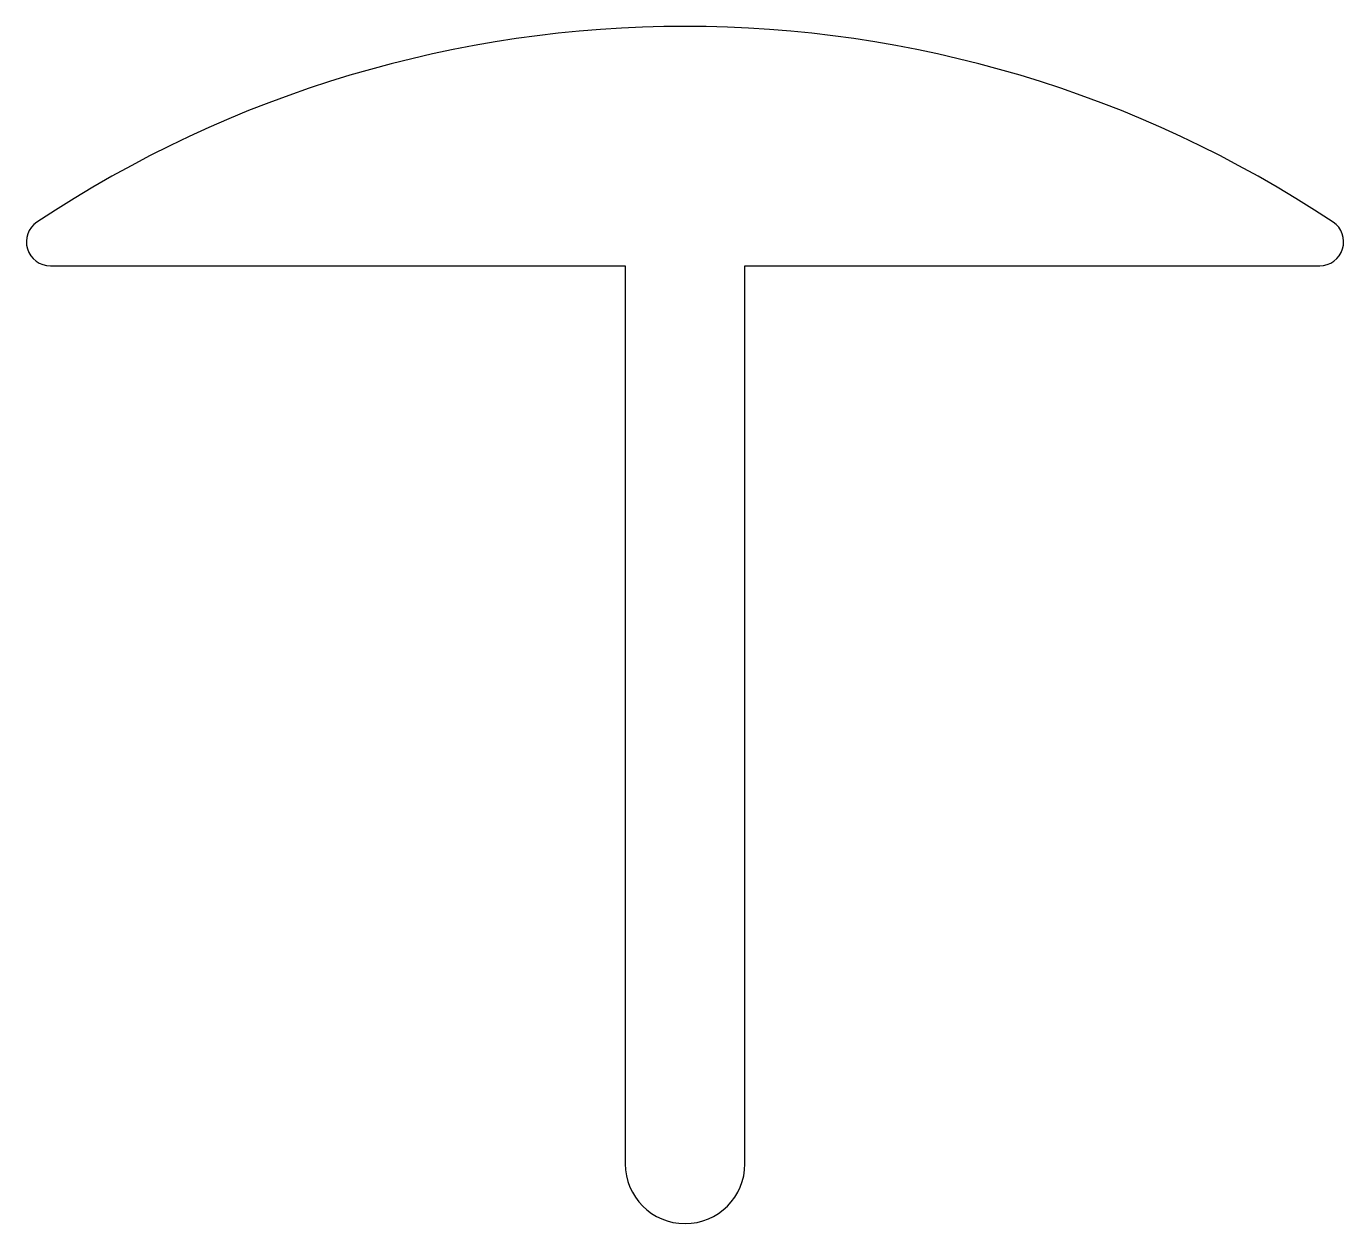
# Model space of a CAD drawing. Extents: x 288.2 to 304.7, y 304.1 to 319.1.
import ezdxf

# ---------------------------------------------------------------- set-up
doc = ezdxf.new("R2010")
doc.units = 0
doc.layers.add('ANA', color=220, linetype='CONTINUOUS')

msp = doc.modelspace()

# ---------------------------------------------------------------- linework, layer by layer
at = {"layer": 'ANA', "color": 0}
msp.add_lwpolyline([(297.187, 304.848), (297.187, 316.098), (304.387, 316.098, 0.739632), (304.554, 316.646, 0.301976), (288.319, 316.646, 0.739632), (288.487, 316.098), (295.687, 316.098), (295.687, 304.848, 1)], format="xyb", close=True, dxfattribs=at)

doc.saveas('drawing.dxf')
